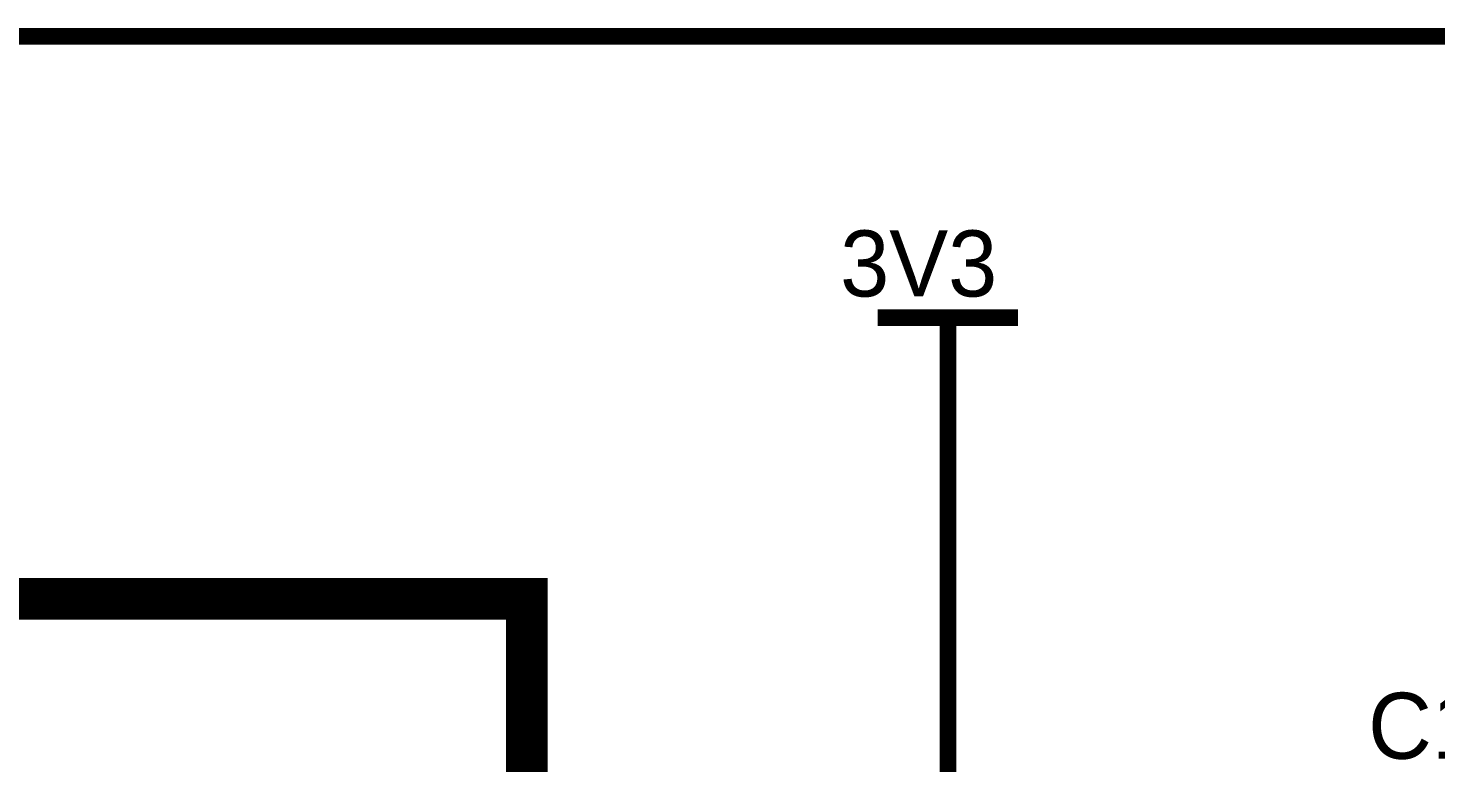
# Model space of a CAD drawing. Header units: inches. Extents: x 0 to 15, y 0 to 9.5.
# Drawn here: x 7.045 to 8.047, y 1.883 to 2.406 of the extents above; entities that cross this region are included whole.
import ezdxf

# ---------------------------------------------------------------- set-up
doc = ezdxf.new("R2010")
doc.units = ezdxf.units.IN
doc.header["$MEASUREMENT"] = 0
doc.layers.add('Sheet', color=255, linetype='Continuous')

msp = doc.modelspace()

# ---------------------------------------------------------------- linework, layer by layer
at = {"layer": 'Sheet'}
for points in [[(4.9011, 2.4, 0.0118, 0.0118, 0), (8.7, 2.4, 0.0118, 0.0118, 0), (8.7, 0.4997, 0.0118, 0.0118, 0), (4.9011, 0.4997, 0.0118, 0.0118, 0), (4.9011, 2.4, 0.0118, 0.0118, 0)], [(6.0005, 1.9997, 0.0295, 0.0295, 0), (7.4002, 1.9997, 0.0295, 0.0295, 0), (7.4002, 0.7997, 0.0295, 0.0295, 0), (6.0005, 0.7997, 0.0295, 0.0295, 0), (6.0005, 1.9997, 0.0295, 0.0295, 0)], [(6.0005, 1.9997, 0.0039, 0.0039, 0), (6.0005, 0.7997, 0.0039, 0.0039, 0), (7.4002, 0.7997, 0.0039, 0.0039, 0), (7.4002, 1.9997, 0.0039, 0.0039, 0), (6.0005, 1.9997, 0.0039, 0.0039, 0), (6.0005, 1.9997, 0.0039, 0.0039, 0)]]:
    msp.add_lwpolyline(points, format="xyseb", close=True, dxfattribs=at)
for points in [[(7.6501, 2.1998, 0.0118, 0.0118, 0), (7.75, 2.1998, 0.0118, 0.0118, 0)], [(7.7001, 2.1, 0.0118, 0.0118, 0), (7.7001, 2.1998, 0.0118, 0.0118, 0)], [(7.7001, 2.1, 0.0118, 0.0118, 0), (7.7001, 1.8, 0.0118, 0.0118, 0)]]:
    msp.add_lwpolyline(points, format="xyseb", dxfattribs=at)

# ---------------------------------------------------------------- texts
for s, p in [('3V3', (7.6233, 2.2149)), ('C1', (7.9992, 1.8859))]:
    msp.add_text(s, height=0.047, dxfattribs=at).set_placement(p)

doc.saveas('drawing.dxf')
